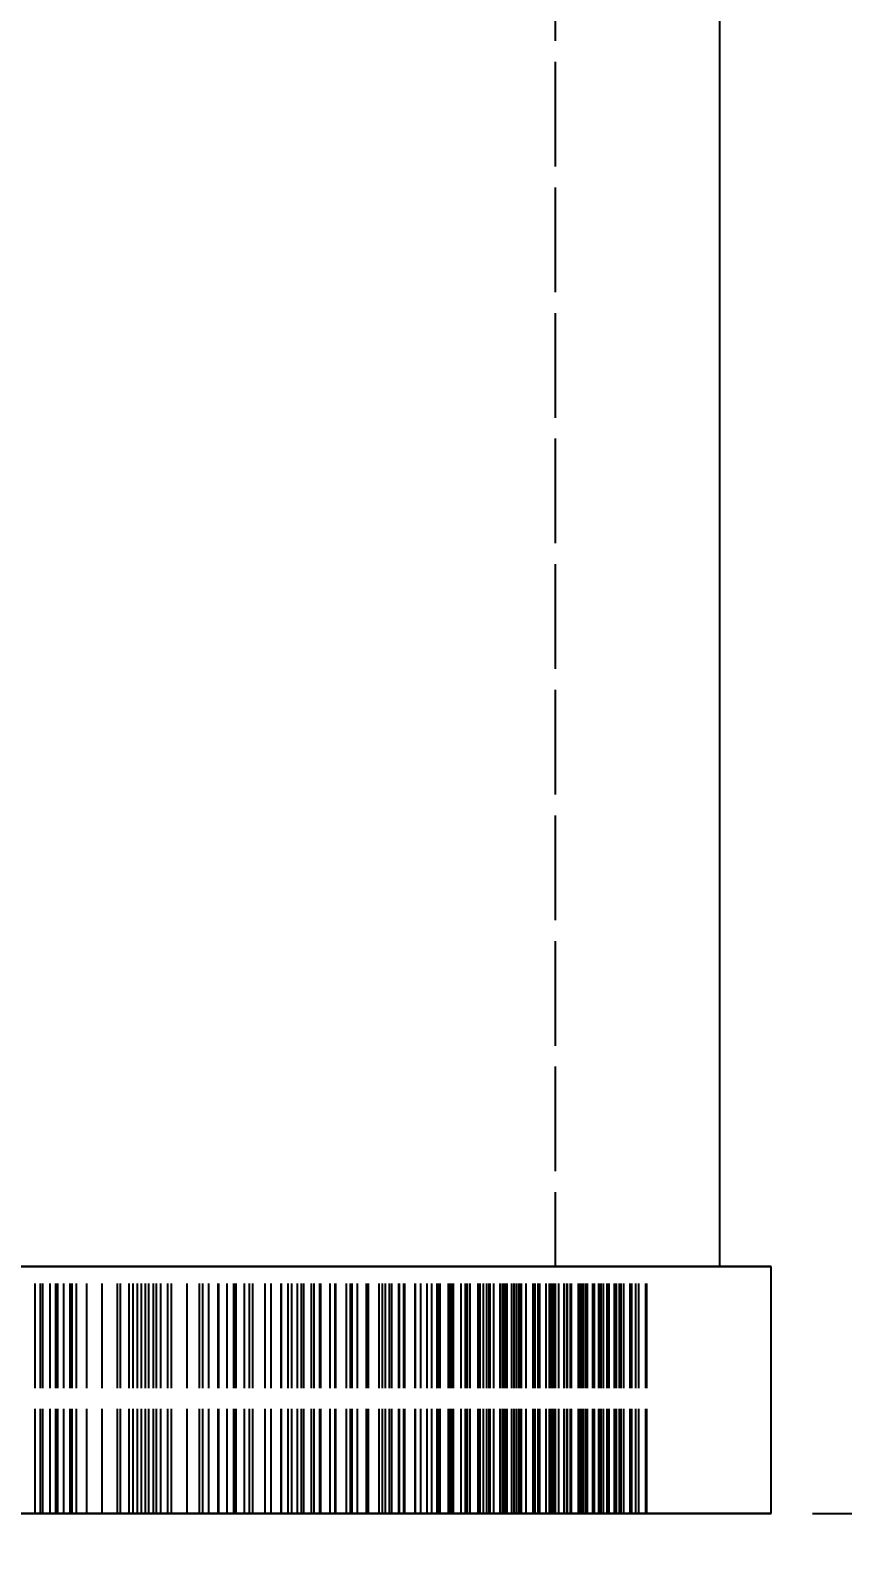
# Model space of a CAD drawing. Header units: millimetres. Extents: x -9 to 221, y -53 to 198.
# Drawn here: x 174.6 to 184.47, y -18.51 to -0.2 of the extents above; entities that cross this region are included whole.
import ezdxf

# ---------------------------------------------------------------- set-up
doc = ezdxf.new("R2010")
doc.units = ezdxf.units.MM
doc.linetypes.add('DASHED', pattern=[1.524, 1.27, -0.254])
for name, color, linetype in [('DIMS', 3, 'CONTINUOUS'), ('HIDDEN', 8, 'DASHED'), ('VISIBLE', 7, 'CONTINUOUS')]:
    doc.layers.add(name, color=color, linetype=linetype)
doc.styles.add('OpenSansCondensed-Light', font='OpenSansCondensed-Light.ttf')
doc.dimstyles.new('EZDXF', dxfattribs={"dimtxt": 0.25, "dimasz": 0.175, "dimexe": 0.375, "dimexo": 0.125, "dimgap": 0.1, "dimtad": 1, "dimlfac": 100, "dimzin": 12, "dimdsep": 46, "dimtxsty": 'OpenSansCondensed-Light', "dimblk": 'ARCHTICK', "dimcen": 2.5, "dimazin": 3, "dimtfac": 0.5, "dimtmove": 2, "dimatfit": 3})

# ---------------------------------------------------------------- blocks, each defined once
blk = doc.blocks.new('_ARCHTICK')
at = {"color": 0, "linetype": 'BYBLOCK', "const_width": 0.15}
blk.add_lwpolyline([(-0.5, -0.5), (0.5, 0.5)], dxfattribs=at)

msp = doc.modelspace()

# ---------------------------------------------------------------- linework, layer by layer
at = {"layer": 'HIDDEN'}
for points in [[(180.975, 23.8), (180.975, -15.2)], [(180.975, -15.2), (180.27659, -15.2), (179.57817, -15.2), (178.87976, -15.2), (178.18135, -15.2), (177.48294, -15.2), (176.78452, -15.2), (176.08611, -15.2), (175.3877, -15.2), (174.68929, -15.2), (173.99087, -15.2), (173.29246, -15.2), (172.59405, -15.2), (171.89563, -15.2), (171.19722, -15.2), (170.49881, -15.2), (169.8004, -15.2), (169.10198, -15.2), (168.40357, -15.2), (167.70516, -15.2), (167.00675, -15.2), (166.30833, -15.2), (165.60992, -15.2), (164.91151, -15.2)], [(183.6, -15.2), (182.81825, -15.2), (182.03651, -15.2), (181.25476, -15.2), (180.47302, -15.2), (179.69127, -15.2), (178.90952, -15.2), (178.12778, -15.2), (177.34603, -15.2), (176.56429, -15.2), (175.78254, -15.2), (175.00079, -15.2), (174.21905, -15.2)], [(174.34008, -15.2), (174.68929, -15.2), (175.03849, -15.2), (175.3877, -15.2), (175.7369, -15.2), (176.08611, -15.2), (176.43532, -15.2), (176.78452, -15.2), (177.13373, -15.2), (177.48294, -15.2), (177.83214, -15.2), (178.18135, -15.2), (178.53056, -15.2), (178.87976, -15.2), (179.22897, -15.2), (179.57817, -15.2), (179.92738, -15.2), (180.27659, -15.2), (180.62579, -15.2), (180.975, -15.2)], [(174.54191, -15.2), (174.72627, -15.2)], [(174.72627, -15.2), (174.54191, -15.2)], [(174.59405, -15.2), (174.975, -15.2), (175.35595, -15.2), (175.7369, -15.2), (176.11786, -15.2), (176.49881, -15.2), (176.87976, -15.2), (177.26071, -15.2), (177.64167, -15.2), (178.02262, -15.2), (178.40357, -15.2), (178.78452, -15.2), (179.16548, -15.2), (179.54643, -15.2), (179.92738, -15.2), (180.30833, -15.2), (180.68929, -15.2), (181.07024, -15.2), (181.45119, -15.2), (181.83214, -15.2), (182.2131, -15.2), (182.59405, -15.2), (182.975, -15.2)], [(182.975, -15.2), (182.2131, -15.2), (181.45119, -15.2), (180.68929, -15.2), (179.92738, -15.2), (179.16548, -15.2), (178.40357, -15.2), (177.64167, -15.2), (176.87976, -15.2), (176.11786, -15.2), (175.35595, -15.2), (174.59405, -15.2)], [(174.75602, -15.2), (174.66239, -15.2)], [(174.66239, -15.2), (174.93728, -15.2)], [(174.93728, -15.2), (174.66239, -15.2)], [(174.66239, -15.2), (174.75602, -15.2)], [(174.66239, -18.2), (174.66239, -15.2)], [(174.66239, -18.2), (174.66239, -15.2)], [(174.72627, -15.2), (174.91404, -15.2)], [(174.91404, -15.2), (174.72627, -15.2)], [(174.72627, -18.2), (174.72627, -15.2)], [(174.72627, -18.2), (174.72627, -15.2)], [(174.84533, -15.2), (174.75602, -15.2)], [(174.75602, -15.2), (174.84533, -15.2)], [(174.75602, -18.2), (174.75602, -15.2)], [(174.75602, -18.2), (174.75602, -15.2)], [(174.93053, -15.2), (174.84533, -15.2)], [(174.84533, -15.2), (174.93053, -15.2)], [(174.84533, -18.2), (174.84533, -15.2)], [(174.84533, -18.2), (174.84533, -15.2)], [(174.91404, -15.2), (175.16301, -15.2)], [(175.16301, -15.2), (174.91404, -15.2)], [(174.91404, -18.2), (174.91404, -15.2)], [(174.91404, -18.2), (174.91404, -15.2)], [(175.01179, -15.2), (174.93053, -15.2)], [(174.93053, -15.2), (175.01179, -15.2)], [(174.93053, -18.2), (174.93053, -15.2)], [(174.93053, -18.2), (174.93053, -15.2)], [(174.93728, -15.2), (175.11255, -15.2)], [(175.11255, -15.2), (174.93728, -15.2)], [(174.93728, -18.2), (174.93728, -15.2)], [(174.93728, -18.2), (174.93728, -15.2)], [(175.08925, -15.2), (175.01179, -15.2)], [(175.01179, -15.2), (175.08925, -15.2)], [(175.01179, -18.2), (175.01179, -15.2)], [(175.01179, -18.2), (175.01179, -15.2)], [(175.16301, -15.2), (175.08925, -15.2)], [(175.08925, -15.2), (175.16301, -15.2)], [(175.08925, -18.2), (175.08925, -15.2)], [(175.08925, -18.2), (175.08925, -15.2)], [(175.11255, -15.2), (175.29181, -15.2)], [(175.29181, -15.2), (175.11255, -15.2)], [(175.11255, -18.2), (175.11255, -15.2)], [(175.11255, -18.2), (175.11255, -15.2)], [(175.16301, -18.2), (175.16301, -15.2)], [(175.16301, -18.2), (175.16301, -15.2)], [(175.29181, -15.2), (175.47479, -15.2)], [(175.47479, -15.2), (175.29181, -15.2)], [(175.29181, -18.2), (175.29181, -15.2)], [(175.29181, -18.2), (175.29181, -15.2)], [(175.47479, -15.2), (175.66126, -15.2)], [(175.66126, -15.2), (175.47479, -15.2)], [(175.47479, -18.2), (175.47479, -15.2)], [(175.47479, -18.2), (175.47479, -15.2)], [(175.66126, -15.2), (175.85103, -15.2)], [(175.85103, -15.2), (175.66126, -15.2)], [(175.66126, -18.2), (175.66126, -15.2)], [(175.66126, -18.2), (175.66126, -15.2)], [(175.80552, -15.2), (175.70011, -15.2)], [(175.70011, -15.2), (175.95448, -15.2)], [(175.95448, -15.2), (175.70011, -15.2)], [(175.70011, -15.2), (175.80552, -15.2)], [(175.70011, -18.2), (175.70011, -15.2)], [(175.70011, -18.2), (175.70011, -15.2)], [(175.9069, -15.2), (175.80552, -15.2)], [(175.80552, -15.2), (175.9069, -15.2)], [(175.80552, -18.2), (175.80552, -15.2)], [(175.80552, -18.2), (175.80552, -15.2)], [(175.85103, -15.2), (176.04395, -15.2)], [(176.04395, -15.2), (175.85103, -15.2)], [(175.85103, -18.2), (175.85103, -15.2)], [(175.85103, -18.2), (175.85103, -15.2)], [(176.00446, -15.2), (175.9069, -15.2)], [(175.9069, -15.2), (176.00446, -15.2)], [(175.9069, -18.2), (175.9069, -15.2)], [(175.9069, -18.2), (175.9069, -15.2)], [(175.95448, -15.2), (176.13543, -15.2)], [(176.13543, -15.2), (175.95448, -15.2)], [(175.95448, -18.2), (175.95448, -15.2)], [(175.95448, -18.2), (175.95448, -15.2)], [(176.09835, -15.2), (176.00446, -15.2)], [(176.00446, -15.2), (176.09835, -15.2)], [(176.00446, -18.2), (176.00446, -15.2)], [(176.00446, -18.2), (176.00446, -15.2)], [(176.04395, -15.2), (176.27554, -15.2)], [(176.27554, -15.2), (176.04395, -15.2)], [(176.04395, -18.2), (176.04395, -15.2)], [(176.04395, -18.2), (176.04395, -15.2)], [(176.18868, -15.2), (176.09835, -15.2)], [(176.09835, -15.2), (176.18868, -15.2)], [(176.09835, -18.2), (176.09835, -15.2)], [(176.09835, -18.2), (176.09835, -15.2)], [(176.13543, -15.2), (176.32005, -15.2)], [(176.32005, -15.2), (176.13543, -15.2)], [(176.13543, -18.2), (176.13543, -15.2)], [(176.13543, -18.2), (176.13543, -15.2)], [(176.27554, -15.2), (176.18868, -15.2)], [(176.18868, -15.2), (176.27554, -15.2)], [(176.18868, -18.2), (176.18868, -15.2)], [(176.18868, -18.2), (176.18868, -15.2)], [(176.27554, -18.2), (176.27554, -15.2)], [(176.27554, -18.2), (176.27554, -15.2)], [(176.32005, -15.2), (176.50808, -15.2)], [(176.50808, -15.2), (176.32005, -15.2)], [(176.32005, -18.2), (176.32005, -15.2)], [(176.32005, -18.2), (176.32005, -15.2)], [(176.50808, -15.2), (176.69932, -15.2)], [(176.69932, -15.2), (176.50808, -15.2)], [(176.50808, -18.2), (176.50808, -15.2)], [(176.50808, -18.2), (176.50808, -15.2)], [(176.77303, -15.2), (176.65635, -15.2)], [(176.65635, -15.2), (176.88896, -15.2)], [(176.88896, -15.2), (176.65635, -15.2)], [(176.65635, -15.2), (176.77303, -15.2)], [(176.65635, -18.2), (176.65635, -15.2)], [(176.65635, -18.2), (176.65635, -15.2)], [(176.69932, -15.2), (176.89357, -15.2)], [(176.89357, -15.2), (176.69932, -15.2)], [(176.69932, -18.2), (176.69932, -15.2)], [(176.69932, -18.2), (176.69932, -15.2)], [(176.88599, -15.2), (176.77303, -15.2)], [(176.77303, -15.2), (176.88599, -15.2)], [(176.77303, -18.2), (176.77303, -15.2)], [(176.77303, -18.2), (176.77303, -15.2)], [(176.99543, -15.2), (176.88599, -15.2)], [(176.88599, -15.2), (176.99543, -15.2)], [(176.88599, -18.2), (176.88599, -15.2)], [(176.88599, -18.2), (176.88599, -15.2)], [(176.88896, -15.2), (177.0747, -15.2)], [(177.0747, -15.2), (176.88896, -15.2)], [(176.88896, -18.2), (176.88896, -15.2)], [(176.88896, -18.2), (176.88896, -15.2)], [(176.89357, -15.2), (177.09069, -15.2)], [(177.09069, -15.2), (176.89357, -15.2)], [(176.89357, -18.2), (176.89357, -15.2)], [(176.89357, -18.2), (176.89357, -15.2)], [(177.10148, -15.2), (176.99543, -15.2)], [(176.99543, -15.2), (177.10148, -15.2)], [(176.99543, -18.2), (176.99543, -15.2)], [(176.99543, -18.2), (176.99543, -15.2)], [(177.0747, -15.2), (177.26378, -15.2)], [(177.26378, -15.2), (177.0747, -15.2)], [(177.0747, -18.2), (177.0747, -15.2)], [(177.0747, -18.2), (177.0747, -15.2)], [(177.09069, -15.2), (177.30378, -15.2)], [(177.30378, -15.2), (177.09069, -15.2)], [(177.09069, -18.2), (177.09069, -15.2)], [(177.09069, -18.2), (177.09069, -15.2)], [(177.20424, -15.2), (177.10148, -15.2)], [(177.10148, -15.2), (177.20424, -15.2)], [(177.10148, -18.2), (177.10148, -15.2)], [(177.10148, -18.2), (177.10148, -15.2)], [(177.30378, -15.2), (177.20424, -15.2)], [(177.20424, -15.2), (177.30378, -15.2)], [(177.20424, -18.2), (177.20424, -15.2)], [(177.20424, -18.2), (177.20424, -15.2)], [(177.26378, -15.2), (177.45596, -15.2)], [(177.45596, -15.2), (177.26378, -15.2)], [(177.26378, -18.2), (177.26378, -15.2)], [(177.26378, -18.2), (177.26378, -15.2)], [(177.30378, -18.2), (177.30378, -15.2)], [(177.30378, -18.2), (177.30378, -15.2)], [(177.45596, -15.2), (177.65102, -15.2)], [(177.65102, -15.2), (177.45596, -15.2)], [(177.45596, -18.2), (177.45596, -15.2)], [(177.45596, -18.2), (177.45596, -15.2)], [(177.65382, -15.2), (177.52645, -15.2)], [(177.52645, -15.2), (177.73616, -15.2)], [(177.73616, -15.2), (177.52645, -15.2)], [(177.52645, -15.2), (177.65382, -15.2)], [(177.52645, -18.2), (177.52645, -15.2)], [(177.52645, -18.2), (177.52645, -15.2)], [(177.65102, -15.2), (177.84881, -15.2)], [(177.84881, -15.2), (177.65102, -15.2)], [(177.65102, -18.2), (177.65102, -15.2)], [(177.65102, -18.2), (177.65102, -15.2)], [(177.77782, -15.2), (177.65382, -15.2)], [(177.65382, -15.2), (177.77782, -15.2)], [(177.65382, -18.2), (177.65382, -15.2)], [(177.65382, -18.2), (177.65382, -15.2)], [(177.73616, -15.2), (177.9258, -15.2)], [(177.9258, -15.2), (177.73616, -15.2)], [(177.73616, -18.2), (177.73616, -15.2)], [(177.73616, -18.2), (177.73616, -15.2)], [(177.89861, -15.2), (177.77782, -15.2)], [(177.77782, -15.2), (177.89861, -15.2)], [(177.77782, -18.2), (177.77782, -15.2)], [(177.77782, -18.2), (177.77782, -15.2)], [(177.84881, -15.2), (178.04918, -15.2)], [(178.04918, -15.2), (177.84881, -15.2)], [(177.84881, -18.2), (177.84881, -15.2)], [(177.84881, -18.2), (177.84881, -15.2)], [(178.0163, -15.2), (177.89861, -15.2)], [(177.89861, -15.2), (178.0163, -15.2)], [(177.89861, -18.2), (177.89861, -15.2)], [(177.89861, -18.2), (177.89861, -15.2)], [(177.9258, -15.2), (178.11842, -15.2)], [(178.11842, -15.2), (177.9258, -15.2)], [(177.9258, -18.2), (177.9258, -15.2)], [(177.9258, -18.2), (177.9258, -15.2)], [(178.13098, -15.2), (178.0163, -15.2)], [(178.0163, -15.2), (178.13098, -15.2)], [(178.0163, -18.2), (178.0163, -15.2)], [(178.0163, -18.2), (178.0163, -15.2)], [(178.04918, -15.2), (178.24273, -15.2)], [(178.24273, -15.2), (178.04918, -15.2)], [(178.04918, -18.2), (178.04918, -15.2)], [(178.04918, -18.2), (178.04918, -15.2)], [(178.11842, -15.2), (178.3138, -15.2)], [(178.3138, -15.2), (178.11842, -15.2)], [(178.11842, -18.2), (178.11842, -15.2)], [(178.11842, -18.2), (178.11842, -15.2)], [(178.24273, -15.2), (178.13098, -15.2)], [(178.13098, -15.2), (178.24273, -15.2)], [(178.13098, -18.2), (178.13098, -15.2)], [(178.13098, -18.2), (178.13098, -15.2)], [(178.24273, -18.2), (178.24273, -15.2)], [(178.24273, -18.2), (178.24273, -15.2)], [(178.44361, -15.2), (178.30617, -15.2)], [(178.30617, -15.2), (178.49195, -15.2)], [(178.49195, -15.2), (178.30617, -15.2)], [(178.30617, -15.2), (178.44361, -15.2)], [(178.30617, -18.2), (178.30617, -15.2)], [(178.30617, -18.2), (178.30617, -15.2)], [(178.3138, -15.2), (178.51174, -15.2)], [(178.51174, -15.2), (178.3138, -15.2)], [(178.3138, -18.2), (178.3138, -15.2)], [(178.3138, -18.2), (178.3138, -15.2)], [(178.57804, -15.2), (178.44361, -15.2)], [(178.44361, -15.2), (178.57804, -15.2)], [(178.44361, -18.2), (178.44361, -15.2)], [(178.44361, -18.2), (178.44361, -15.2)], [(178.49195, -15.2), (178.68456, -15.2)], [(178.68456, -15.2), (178.49195, -15.2)], [(178.49195, -18.2), (178.49195, -15.2)], [(178.49195, -18.2), (178.49195, -15.2)], [(178.51174, -15.2), (178.7121, -15.2)], [(178.7121, -15.2), (178.51174, -15.2)], [(178.51174, -18.2), (178.51174, -15.2)], [(178.51174, -18.2), (178.51174, -15.2)], [(178.70959, -15.2), (178.57804, -15.2)], [(178.57804, -15.2), (178.70959, -15.2)], [(178.57804, -18.2), (178.57804, -15.2)], [(178.57804, -18.2), (178.57804, -15.2)], [(178.68456, -15.2), (178.87979, -15.2)], [(178.87979, -15.2), (178.68456, -15.2)], [(178.68456, -18.2), (178.68456, -15.2)], [(178.68456, -18.2), (178.68456, -15.2)], [(178.83835, -15.2), (178.70959, -15.2)], [(178.70959, -15.2), (178.83835, -15.2)], [(178.70959, -18.2), (178.70959, -15.2)], [(178.70959, -18.2), (178.70959, -15.2)], [(178.7121, -15.2), (178.91475, -15.2)], [(178.91475, -15.2), (178.7121, -15.2)], [(178.7121, -18.2), (178.7121, -15.2)], [(178.7121, -18.2), (178.7121, -15.2)], [(178.96441, -15.2), (178.83835, -15.2)], [(178.83835, -15.2), (178.96441, -15.2)], [(178.83835, -18.2), (178.83835, -15.2)], [(178.83835, -18.2), (178.83835, -15.2)], [(178.87979, -15.2), (179.07742, -15.2)], [(179.07742, -15.2), (178.87979, -15.2)], [(178.87979, -18.2), (178.87979, -15.2)], [(178.87979, -18.2), (178.87979, -15.2)], [(178.91475, -15.2), (179.08781, -15.2)], [(179.08781, -15.2), (178.91475, -15.2)], [(178.91475, -18.2), (178.91475, -15.2)], [(178.91475, -18.2), (178.91475, -15.2)], [(179.08781, -15.2), (178.96441, -15.2)], [(178.96441, -15.2), (179.08781, -15.2)], [(178.96441, -18.2), (178.96441, -15.2)], [(178.96441, -18.2), (178.96441, -15.2)], [(179.13856, -15.2), (178.99171, -15.2)], [(178.99171, -15.2), (179.15267, -15.2)], [(179.15267, -15.2), (178.99171, -15.2)], [(178.99171, -15.2), (179.13856, -15.2)], [(178.99171, -18.2), (178.99171, -15.2)], [(178.99171, -18.2), (178.99171, -15.2)], [(179.07742, -15.2), (179.27728, -15.2)], [(179.27728, -15.2), (179.07742, -15.2)], [(179.07742, -18.2), (179.07742, -15.2)], [(179.07742, -18.2), (179.07742, -15.2)], [(179.08781, -18.2), (179.08781, -15.2)], [(179.08781, -18.2), (179.08781, -15.2)], [(179.28276, -15.2), (179.13856, -15.2)], [(179.13856, -15.2), (179.28276, -15.2)], [(179.13856, -18.2), (179.13856, -15.2)], [(179.13856, -18.2), (179.13856, -15.2)], [(179.15267, -15.2), (179.34731, -15.2)], [(179.34731, -15.2), (179.15267, -15.2)], [(179.15267, -18.2), (179.15267, -15.2)], [(179.15267, -18.2), (179.15267, -15.2)], [(179.27728, -15.2), (179.47924, -15.2)], [(179.47924, -15.2), (179.27728, -15.2)], [(179.27728, -18.2), (179.27728, -15.2)], [(179.27728, -18.2), (179.27728, -15.2)], [(179.42442, -15.2), (179.28276, -15.2)], [(179.28276, -15.2), (179.42442, -15.2)], [(179.28276, -18.2), (179.28276, -15.2)], [(179.28276, -18.2), (179.28276, -15.2)], [(179.34731, -15.2), (179.54418, -15.2)], [(179.54418, -15.2), (179.34731, -15.2)], [(179.34731, -18.2), (179.34731, -15.2)], [(179.34731, -18.2), (179.34731, -15.2)], [(179.56363, -15.2), (179.42442, -15.2)], [(179.42442, -15.2), (179.56363, -15.2)], [(179.42442, -18.2), (179.42442, -15.2)], [(179.42442, -18.2), (179.42442, -15.2)], [(179.47924, -15.2), (179.68317, -15.2)], [(179.68317, -15.2), (179.47924, -15.2)], [(179.47924, -18.2), (179.47924, -15.2)], [(179.47924, -18.2), (179.47924, -15.2)], [(179.54418, -15.2), (179.7431, -15.2)], [(179.7431, -15.2), (179.54418, -15.2)], [(179.54418, -18.2), (179.54418, -15.2)], [(179.54418, -18.2), (179.54418, -15.2)], [(179.70044, -15.2), (179.56363, -15.2)], [(179.56363, -15.2), (179.70044, -15.2)], [(179.56363, -18.2), (179.56363, -15.2)], [(179.56363, -18.2), (179.56363, -15.2)], [(179.73527, -15.2), (179.57973, -15.2)], [(179.57973, -15.2), (179.71508, -15.2)], [(179.71508, -15.2), (179.57973, -15.2)], [(179.57973, -15.2), (179.73527, -15.2)], [(179.57973, -18.2), (179.57973, -15.2)], [(179.57973, -18.2), (179.57973, -15.2)], [(179.68317, -15.2), (179.83489, -15.2)], [(179.83489, -15.2), (179.68317, -15.2)], [(179.68317, -18.2), (179.68317, -15.2)], [(179.68317, -18.2), (179.68317, -15.2)], [(179.83489, -15.2), (179.70044, -15.2)], [(179.70044, -15.2), (179.83489, -15.2)], [(179.70044, -18.2), (179.70044, -15.2)], [(179.70044, -18.2), (179.70044, -15.2)], [(179.71508, -15.2), (179.9108, -15.2)], [(179.9108, -15.2), (179.71508, -15.2)], [(179.71508, -18.2), (179.71508, -15.2)], [(179.71508, -18.2), (179.71508, -15.2)], [(179.88854, -15.2), (179.73527, -15.2)], [(179.73527, -15.2), (179.88854, -15.2)], [(179.73527, -18.2), (179.73527, -15.2)], [(179.73527, -18.2), (179.73527, -15.2)], [(179.7431, -15.2), (179.94391, -15.2)], [(179.94391, -15.2), (179.7431, -15.2)], [(179.7431, -18.2), (179.7431, -15.2)], [(179.7431, -18.2), (179.7431, -15.2)], [(179.83489, -18.2), (179.83489, -15.2)], [(179.83489, -18.2), (179.83489, -15.2)], [(180.03963, -15.2), (179.88854, -15.2)], [(179.88854, -15.2), (180.03963, -15.2)], [(179.88854, -18.2), (179.88854, -15.2)], [(179.88854, -18.2), (179.88854, -15.2)], [(179.9108, -15.2), (180.10837, -15.2)], [(180.10837, -15.2), (179.9108, -15.2)], [(179.9108, -18.2), (179.9108, -15.2)], [(179.9108, -18.2), (179.9108, -15.2)], [(179.94391, -15.2), (180.14648, -15.2)], [(180.14648, -15.2), (179.94391, -15.2)], [(179.94391, -18.2), (179.94391, -15.2)], [(179.94391, -18.2), (179.94391, -15.2)], [(180.18861, -15.2), (180.03963, -15.2)], [(180.03963, -15.2), (180.18861, -15.2)], [(180.03963, -18.2), (180.03963, -15.2)], [(180.03963, -18.2), (180.03963, -15.2)], [(180.23083, -15.2), (180.06736, -15.2)], [(180.06736, -15.2), (180.17644, -15.2)], [(180.17644, -15.2), (180.06736, -15.2)], [(180.06736, -15.2), (180.23083, -15.2)], [(180.06736, -18.2), (180.06736, -15.2)], [(180.06736, -18.2), (180.06736, -15.2)], [(180.10837, -15.2), (180.3076, -15.2)], [(180.3076, -15.2), (180.10837, -15.2)], [(180.10837, -18.2), (180.10837, -15.2)], [(180.10837, -18.2), (180.10837, -15.2)], [(180.14648, -15.2), (180.3507, -15.2)], [(180.3507, -15.2), (180.14648, -15.2)], [(180.14648, -18.2), (180.14648, -15.2)], [(180.14648, -18.2), (180.14648, -15.2)], [(180.17644, -15.2), (180.3723, -15.2)], [(180.3723, -15.2), (180.17644, -15.2)], [(180.17644, -18.2), (180.17644, -15.2)], [(180.17644, -18.2), (180.17644, -15.2)], [(180.33551, -15.2), (180.18861, -15.2)], [(180.18861, -15.2), (180.33551, -15.2)], [(180.18861, -18.2), (180.18861, -15.2)], [(180.18861, -18.2), (180.18861, -15.2)], [(180.39243, -15.2), (180.23083, -15.2)], [(180.23083, -15.2), (180.39243, -15.2)], [(180.23083, -18.2), (180.23083, -15.2)], [(180.23083, -18.2), (180.23083, -15.2)], [(180.3076, -15.2), (180.50838, -15.2)], [(180.50838, -15.2), (180.3076, -15.2)], [(180.3076, -18.2), (180.3076, -15.2)], [(180.3076, -18.2), (180.3076, -15.2)], [(180.48035, -15.2), (180.33551, -15.2)], [(180.33551, -15.2), (180.48035, -15.2)], [(180.33551, -18.2), (180.33551, -15.2)], [(180.33551, -18.2), (180.33551, -15.2)], [(180.3507, -15.2), (180.48035, -15.2)], [(180.48035, -15.2), (180.3507, -15.2)], [(180.3507, -18.2), (180.3507, -15.2)], [(180.3507, -18.2), (180.3507, -15.2)], [(180.3723, -15.2), (180.56959, -15.2)], [(180.56959, -15.2), (180.3723, -15.2)], [(180.3723, -18.2), (180.3723, -15.2)], [(180.3723, -18.2), (180.3723, -15.2)], [(180.55222, -15.2), (180.39243, -15.2)], [(180.39243, -15.2), (180.55222, -15.2)], [(180.39243, -18.2), (180.39243, -15.2)], [(180.39243, -18.2), (180.39243, -15.2)], [(180.62284, -15.2), (180.45224, -15.2)], [(180.45224, -15.2), (180.53452, -15.2)], [(180.53452, -15.2), (180.45224, -15.2)], [(180.45224, -15.2), (180.62284, -15.2)], [(180.45224, -18.2), (180.45224, -15.2)], [(180.45224, -18.2), (180.45224, -15.2)], [(180.48035, -18.2), (180.48035, -15.2)], [(180.48035, -18.2), (180.48035, -15.2)], [(180.50838, -15.2), (180.71057, -15.2)], [(180.71057, -15.2), (180.50838, -15.2)], [(180.50838, -18.2), (180.50838, -15.2)], [(180.50838, -18.2), (180.50838, -15.2)], [(180.53452, -15.2), (180.72955, -15.2)], [(180.72955, -15.2), (180.53452, -15.2)], [(180.53452, -18.2), (180.53452, -15.2)], [(180.53452, -18.2), (180.53452, -15.2)], [(180.71023, -15.2), (180.55222, -15.2)], [(180.55222, -15.2), (180.71023, -15.2)], [(180.55222, -18.2), (180.55222, -15.2)], [(180.55222, -18.2), (180.55222, -15.2)], [(180.56959, -15.2), (180.76818, -15.2)], [(180.76818, -15.2), (180.56959, -15.2)], [(180.56959, -18.2), (180.56959, -15.2)], [(180.56959, -18.2), (180.56959, -15.2)], [(180.79198, -15.2), (180.62284, -15.2)], [(180.62284, -15.2), (180.79198, -15.2)], [(180.62284, -18.2), (180.62284, -15.2)], [(180.62284, -18.2), (180.62284, -15.2)], [(180.8665, -15.2), (180.71023, -15.2)], [(180.71023, -15.2), (180.8665, -15.2)], [(180.71023, -18.2), (180.71023, -15.2)], [(180.71023, -18.2), (180.71023, -15.2)], [(180.71057, -15.2), (180.91409, -15.2)], [(180.91409, -15.2), (180.71057, -15.2)], [(180.71057, -18.2), (180.71057, -15.2)], [(180.71057, -18.2), (180.71057, -15.2)], [(180.72955, -15.2), (180.92561, -15.2)], [(180.92561, -15.2), (180.72955, -15.2)], [(180.72955, -18.2), (180.72955, -15.2)], [(180.72955, -18.2), (180.72955, -15.2)], [(180.90939, -15.2), (180.73248, -15.2)], [(180.73248, -15.2), (180.78755, -15.2)], [(180.78755, -15.2), (180.73248, -15.2)], [(180.73248, -15.2), (180.90939, -15.2)], [(180.73248, -18.2), (180.73248, -15.2)], [(180.73248, -18.2), (180.73248, -15.2)], [(180.76818, -15.2), (180.96794, -15.2)], [(180.96794, -15.2), (180.76818, -15.2)], [(180.76818, -18.2), (180.76818, -15.2)], [(180.76818, -18.2), (180.76818, -15.2)], [(180.78755, -15.2), (180.98082, -15.2)], [(180.98082, -15.2), (180.78755, -15.2)], [(180.78755, -18.2), (180.78755, -15.2)], [(180.78755, -18.2), (180.78755, -15.2)], [(180.95968, -15.2), (180.79198, -15.2)], [(180.79198, -15.2), (180.95968, -15.2)], [(180.79198, -18.2), (180.79198, -15.2)], [(180.79198, -18.2), (180.79198, -15.2)], [(181.02104, -15.2), (180.8665, -15.2)], [(180.8665, -15.2), (181.02104, -15.2)], [(180.8665, -18.2), (180.8665, -15.2)], [(180.8665, -18.2), (180.8665, -15.2)], [(181.08907, -15.2), (180.90672, -15.2)], [(180.90672, -15.2), (180.93432, -15.2)], [(180.93432, -15.2), (180.90672, -15.2)], [(180.90672, -15.2), (181.08907, -15.2)], [(180.90672, -18.2), (180.90672, -15.2)], [(180.90672, -18.2), (180.90672, -15.2)], [(181.08524, -15.2), (180.90939, -15.2)], [(180.90939, -15.2), (181.08524, -15.2)], [(180.90939, -18.2), (180.90939, -15.2)], [(180.90939, -18.2), (180.90939, -15.2)], [(180.91409, -15.2), (181.02104, -15.2)], [(181.02104, -15.2), (180.91409, -15.2)], [(180.91409, -18.2), (180.91409, -15.2)], [(180.91409, -18.2), (180.91409, -15.2)], [(180.92561, -15.2), (181.12258, -15.2)], [(181.12258, -15.2), (180.92561, -15.2)], [(180.92561, -18.2), (180.92561, -15.2)], [(180.92561, -18.2), (180.92561, -15.2)], [(180.93432, -15.2), (181.12487, -15.2)], [(181.12487, -15.2), (180.93432, -15.2)], [(180.93432, -18.2), (180.93432, -15.2)], [(180.93432, -18.2), (180.93432, -15.2)], [(181.12597, -15.2), (180.95968, -15.2)], [(180.95968, -15.2), (181.12597, -15.2)], [(180.95968, -18.2), (180.95968, -15.2)], [(180.95968, -18.2), (180.95968, -15.2)], [(180.96794, -15.2), (181.16877, -15.2)], [(181.16877, -15.2), (180.96794, -15.2)], [(180.96794, -18.2), (180.96794, -15.2)], [(180.96794, -18.2), (180.96794, -15.2)], [(181.16102, -15.2), (180.97411, -15.2)], [(180.97411, -15.2), (181.16102, -15.2)], [(180.97411, -18.2), (180.97411, -15.2)], [(180.97411, -18.2), (180.97411, -15.2)], [(180.98082, -15.2), (181.17469, -15.2)], [(181.17469, -15.2), (180.98082, -15.2)], [(180.98082, -18.2), (180.98082, -15.2)], [(180.98082, -18.2), (180.98082, -15.2)], [(181.02104, -18.2), (181.02104, -15.2)], [(181.02104, -18.2), (181.02104, -15.2)], [(181.26003, -15.2), (181.08524, -15.2)], [(181.08524, -15.2), (181.26003, -15.2)], [(181.08524, -18.2), (181.08524, -15.2)], [(181.08524, -18.2), (181.08524, -15.2)], [(181.27078, -15.2), (181.08907, -15.2)], [(181.08907, -15.2), (181.27078, -15.2)], [(181.08907, -18.2), (181.08907, -15.2)], [(181.08907, -18.2), (181.08907, -15.2)], [(181.12258, -15.2), (181.32035, -15.2)], [(181.32035, -15.2), (181.12258, -15.2)], [(181.12258, -18.2), (181.12258, -15.2)], [(181.12258, -18.2), (181.12258, -15.2)], [(181.12487, -15.2), (181.31561, -15.2)], [(181.31561, -15.2), (181.12487, -15.2)], [(181.12487, -18.2), (181.12487, -15.2)], [(181.12487, -18.2), (181.12487, -15.2)], [(181.29085, -15.2), (181.12597, -15.2)], [(181.12597, -15.2), (181.29085, -15.2)], [(181.12597, -18.2), (181.12597, -15.2)], [(181.12597, -18.2), (181.12597, -15.2)], [(181.34769, -15.2), (181.16102, -15.2)], [(181.16102, -15.2), (181.34769, -15.2)], [(181.16102, -18.2), (181.16102, -15.2)], [(181.16102, -18.2), (181.16102, -15.2)], [(181.16877, -15.2), (181.37059, -15.2)], [(181.37059, -15.2), (181.16877, -15.2)], [(181.16877, -18.2), (181.16877, -15.2)], [(181.16877, -18.2), (181.16877, -15.2)], [(181.17469, -15.2), (181.36908, -15.2)], [(181.36908, -15.2), (181.17469, -15.2)], [(181.17469, -18.2), (181.17469, -15.2)], [(181.17469, -18.2), (181.17469, -15.2)], [(181.43378, -15.2), (181.26003, -15.2)], [(181.26003, -15.2), (181.43378, -15.2)], [(181.26003, -18.2), (181.26003, -15.2)], [(181.26003, -18.2), (181.26003, -15.2)], [(181.45182, -15.2), (181.27078, -15.2)], [(181.27078, -15.2), (181.45182, -15.2)], [(181.27078, -18.2), (181.27078, -15.2)], [(181.27078, -18.2), (181.27078, -15.2)], [(181.45433, -15.2), (181.29085, -15.2)], [(181.29085, -15.2), (181.45433, -15.2)], [(181.29085, -18.2), (181.29085, -15.2)], [(181.29085, -18.2), (181.29085, -15.2)], [(181.31561, -15.2), (181.50647, -15.2)], [(181.50647, -15.2), (181.31561, -15.2)], [(181.31561, -18.2), (181.31561, -15.2)], [(181.31561, -18.2), (181.31561, -15.2)], [(181.32035, -15.2), (181.51885, -15.2)], [(181.51885, -15.2), (181.32035, -15.2)], [(181.32035, -18.2), (181.32035, -15.2)], [(181.32035, -18.2), (181.32035, -15.2)], [(181.5341, -15.2), (181.34769, -15.2)], [(181.34769, -15.2), (181.5341, -15.2)], [(181.34769, -18.2), (181.34769, -15.2)], [(181.34769, -18.2), (181.34769, -15.2)], [(181.36908, -15.2), (181.5639, -15.2)], [(181.5639, -15.2), (181.36908, -15.2)], [(181.36908, -18.2), (181.36908, -15.2)], [(181.36908, -18.2), (181.36908, -15.2)], [(181.37059, -15.2), (181.45433, -15.2)], [(181.45433, -15.2), (181.37059, -15.2)], [(181.37059, -18.2), (181.37059, -15.2)], [(181.37059, -18.2), (181.37059, -15.2)], [(181.60647, -15.2), (181.43378, -15.2)], [(181.43378, -15.2), (181.60647, -15.2)], [(181.43378, -18.2), (181.43378, -15.2)], [(181.43378, -18.2), (181.43378, -15.2)], [(181.63218, -15.2), (181.45182, -15.2)], [(181.45182, -15.2), (181.63218, -15.2)], [(181.45182, -18.2), (181.45182, -15.2)], [(181.45182, -18.2), (181.45182, -15.2)], [(181.45433, -18.2), (181.45433, -15.2)], [(181.45433, -18.2), (181.45433, -15.2)], [(181.50647, -15.2), (181.6974, -15.2)], [(181.6974, -15.2), (181.50647, -15.2)], [(181.50647, -18.2), (181.50647, -15.2)], [(181.50647, -18.2), (181.50647, -15.2)], [(181.51885, -15.2), (181.71799, -15.2)], [(181.71799, -15.2), (181.51885, -15.2)], [(181.51885, -18.2), (181.51885, -15.2)], [(181.51885, -18.2), (181.51885, -15.2)], [(181.7202, -15.2), (181.5341, -15.2)], [(181.5341, -15.2), (181.7202, -15.2)], [(181.5341, -18.2), (181.5341, -15.2)], [(181.5341, -18.2), (181.5341, -15.2)], [(181.5639, -15.2), (181.75909, -15.2)], [(181.75909, -15.2), (181.5639, -15.2)], [(181.5639, -18.2), (181.5639, -15.2)], [(181.5639, -18.2), (181.5639, -15.2)], [(181.77809, -15.2), (181.60647, -15.2)], [(181.60647, -15.2), (181.77809, -15.2)], [(181.60647, -18.2), (181.60647, -15.2)], [(181.60647, -18.2), (181.60647, -15.2)], [(181.81184, -15.2), (181.63218, -15.2)], [(181.63218, -15.2), (181.81184, -15.2)], [(181.63218, -18.2), (181.63218, -15.2)], [(181.63218, -18.2), (181.63218, -15.2)], [(181.6974, -15.2), (181.88834, -15.2)], [(181.88834, -15.2), (181.6974, -15.2)], [(181.6974, -18.2), (181.6974, -15.2)], [(181.6974, -18.2), (181.6974, -15.2)], [(181.71799, -15.2), (181.77809, -15.2)], [(181.77809, -15.2), (181.71799, -15.2)], [(181.71799, -18.2), (181.71799, -15.2)], [(181.71799, -18.2), (181.71799, -15.2)], [(181.90595, -15.2), (181.7202, -15.2)], [(181.7202, -15.2), (181.90595, -15.2)], [(181.7202, -18.2), (181.7202, -15.2)], [(181.7202, -18.2), (181.7202, -15.2)], [(181.75909, -15.2), (181.95459, -15.2)], [(181.95459, -15.2), (181.75909, -15.2)], [(181.75909, -18.2), (181.75909, -15.2)], [(181.75909, -18.2), (181.75909, -15.2)], [(181.77809, -18.2), (181.77809, -15.2)], [(181.77809, -18.2), (181.77809, -15.2)], [(181.99076, -15.2), (181.81184, -15.2)], [(181.81184, -15.2), (181.99076, -15.2)], [(181.81184, -18.2), (181.81184, -15.2)], [(181.81184, -18.2), (181.81184, -15.2)], [(181.88834, -15.2), (182.07923, -15.2)], [(182.07923, -15.2), (181.88834, -15.2)], [(181.88834, -18.2), (181.88834, -15.2)], [(181.88834, -18.2), (181.88834, -15.2)], [(182.09131, -15.2), (181.90595, -15.2)], [(181.90595, -15.2), (182.09131, -15.2)], [(181.90595, -18.2), (181.90595, -15.2)], [(181.90595, -18.2), (181.90595, -15.2)], [(181.95459, -15.2), (181.99076, -15.2)], [(181.99076, -15.2), (181.95459, -15.2)], [(181.95459, -18.2), (181.95459, -15.2)], [(181.95459, -18.2), (181.95459, -15.2)], [(181.99076, -18.2), (181.99076, -15.2)], [(181.99076, -18.2), (181.99076, -15.2)], [(182.07923, -15.2), (182.09131, -15.2)], [(182.09131, -15.2), (182.07923, -15.2)], [(182.07923, -18.2), (182.07923, -15.2)], [(182.07923, -18.2), (182.07923, -15.2)], [(182.09131, -18.2), (182.09131, -15.2)], [(182.09131, -18.2), (182.09131, -15.2)], [(183.6, -18.2), (182.81825, -18.2), (182.03651, -18.2), (181.25476, -18.2), (180.47302, -18.2), (179.69127, -18.2), (178.90952, -18.2), (178.12778, -18.2), (177.34603, -18.2), (176.56429, -18.2), (175.78254, -18.2), (175.00079, -18.2), (174.21905, -18.2)], [(174.54191, -18.2), (174.72627, -18.2)], [(174.72627, -18.2), (174.54191, -18.2)], [(174.75602, -18.2), (174.66239, -18.2)], [(174.66239, -18.2), (174.93728, -18.2)], [(174.93728, -18.2), (174.66239, -18.2)], [(174.66239, -18.2), (174.75602, -18.2)], [(174.72627, -18.2), (174.91404, -18.2)], [(174.91404, -18.2), (174.72627, -18.2)], [(174.84533, -18.2), (174.75602, -18.2)], [(174.75602, -18.2), (174.84533, -18.2)], [(174.93053, -18.2), (174.84533, -18.2)], [(174.84533, -18.2), (174.93053, -18.2)], [(174.91404, -18.2), (175.16301, -18.2)], [(175.16301, -18.2), (174.91404, -18.2)], [(175.01179, -18.2), (174.93053, -18.2)], [(174.93053, -18.2), (175.01179, -18.2)], [(174.93728, -18.2), (175.11255, -18.2)], [(175.11255, -18.2), (174.93728, -18.2)], [(175.08925, -18.2), (175.01179, -18.2)], [(175.01179, -18.2), (175.08925, -18.2)], [(175.16301, -18.2), (175.08925, -18.2)], [(175.08925, -18.2), (175.16301, -18.2)], [(175.11255, -18.2), (175.29181, -18.2)], [(175.29181, -18.2), (175.11255, -18.2)], [(175.29181, -18.2), (175.47479, -18.2)], [(175.47479, -18.2), (175.29181, -18.2)], [(175.47479, -18.2), (175.66126, -18.2)], [(175.66126, -18.2), (175.47479, -18.2)], [(175.66126, -18.2), (175.85103, -18.2)], [(175.85103, -18.2), (175.66126, -18.2)], [(175.80552, -18.2), (175.70011, -18.2)], [(175.70011, -18.2), (175.95448, -18.2)], [(175.95448, -18.2), (175.70011, -18.2)], [(175.70011, -18.2), (175.80552, -18.2)], [(175.9069, -18.2), (175.80552, -18.2)], [(175.80552, -18.2), (175.9069, -18.2)], [(175.85103, -18.2), (176.04395, -18.2)], [(176.04395, -18.2), (175.85103, -18.2)], [(176.00446, -18.2), (175.9069, -18.2)], [(175.9069, -18.2), (176.00446, -18.2)], [(175.95448, -18.2), (176.13543, -18.2)], [(176.13543, -18.2), (175.95448, -18.2)], [(176.09835, -18.2), (176.00446, -18.2)], [(176.00446, -18.2), (176.09835, -18.2)], [(176.04395, -18.2), (176.27554, -18.2)], [(176.27554, -18.2), (176.04395, -18.2)], [(176.18868, -18.2), (176.09835, -18.2)], [(176.09835, -18.2), (176.18868, -18.2)], [(176.13543, -18.2), (176.32005, -18.2)], [(176.32005, -18.2), (176.13543, -18.2)], [(176.27554, -18.2), (176.18868, -18.2)], [(176.18868, -18.2), (176.27554, -18.2)], [(176.32005, -18.2), (176.50808, -18.2)], [(176.50808, -18.2), (176.32005, -18.2)], [(176.50808, -18.2), (176.69932, -18.2)], [(176.69932, -18.2), (176.50808, -18.2)], [(176.77303, -18.2), (176.65635, -18.2)], [(176.65635, -18.2), (176.88896, -18.2)], [(176.88896, -18.2), (176.65635, -18.2)], [(176.65635, -18.2), (176.77303, -18.2)], [(176.69932, -18.2), (176.89357, -18.2)], [(176.89357, -18.2), (176.69932, -18.2)], [(176.88599, -18.2), (176.77303, -18.2)], [(176.77303, -18.2), (176.88599, -18.2)], [(176.99543, -18.2), (176.88599, -18.2)], [(176.88599, -18.2), (176.99543, -18.2)], [(176.88896, -18.2), (177.0747, -18.2)], [(177.0747, -18.2), (176.88896, -18.2)], [(176.89357, -18.2), (177.09069, -18.2)], [(177.09069, -18.2), (176.89357, -18.2)], [(177.10148, -18.2), (176.99543, -18.2)], [(176.99543, -18.2), (177.10148, -18.2)], [(177.0747, -18.2), (177.26378, -18.2)], [(177.26378, -18.2), (177.0747, -18.2)], [(177.09069, -18.2), (177.30378, -18.2)], [(177.30378, -18.2), (177.09069, -18.2)], [(177.20424, -18.2), (177.10148, -18.2)], [(177.10148, -18.2), (177.20424, -18.2)], [(177.30378, -18.2), (177.20424, -18.2)], [(177.20424, -18.2), (177.30378, -18.2)], [(177.26378, -18.2), (177.45596, -18.2)], [(177.45596, -18.2), (177.26378, -18.2)], [(177.45596, -18.2), (177.65102, -18.2)], [(177.65102, -18.2), (177.45596, -18.2)], [(177.65382, -18.2), (177.52645, -18.2)], [(177.52645, -18.2), (177.73616, -18.2)], [(177.73616, -18.2), (177.52645, -18.2)], [(177.52645, -18.2), (177.65382, -18.2)], [(177.65102, -18.2), (177.84881, -18.2)], [(177.84881, -18.2), (177.65102, -18.2)], [(177.77782, -18.2), (177.65382, -18.2)], [(177.65382, -18.2), (177.77782, -18.2)], [(177.73616, -18.2), (177.9258, -18.2)], [(177.9258, -18.2), (177.73616, -18.2)], [(177.89861, -18.2), (177.77782, -18.2)], [(177.77782, -18.2), (177.89861, -18.2)], [(177.84881, -18.2), (178.04918, -18.2)], [(178.04918, -18.2), (177.84881, -18.2)], [(178.0163, -18.2), (177.89861, -18.2)], [(177.89861, -18.2), (178.0163, -18.2)], [(177.9258, -18.2), (178.11842, -18.2)], [(178.11842, -18.2), (177.9258, -18.2)], [(178.13098, -18.2), (178.0163, -18.2)], [(178.0163, -18.2), (178.13098, -18.2)], [(178.04918, -18.2), (178.24273, -18.2)], [(178.24273, -18.2), (178.04918, -18.2)], [(178.11842, -18.2), (178.3138, -18.2)], [(178.3138, -18.2), (178.11842, -18.2)], [(178.24273, -18.2), (178.13098, -18.2)], [(178.13098, -18.2), (178.24273, -18.2)], [(178.44361, -18.2), (178.30617, -18.2)], [(178.30617, -18.2), (178.49195, -18.2)], [(178.49195, -18.2), (178.30617, -18.2)], [(178.30617, -18.2), (178.44361, -18.2)], [(178.3138, -18.2), (178.51174, -18.2)], [(178.51174, -18.2), (178.3138, -18.2)], [(178.57804, -18.2), (178.44361, -18.2)], [(178.44361, -18.2), (178.57804, -18.2)], [(178.49195, -18.2), (178.68456, -18.2)], [(178.68456, -18.2), (178.49195, -18.2)], [(178.51174, -18.2), (178.7121, -18.2)], [(178.7121, -18.2), (178.51174, -18.2)], [(178.70959, -18.2), (178.57804, -18.2)], [(178.57804, -18.2), (178.70959, -18.2)], [(178.68456, -18.2), (178.87979, -18.2)], [(178.87979, -18.2), (178.68456, -18.2)], [(178.83835, -18.2), (178.70959, -18.2)], [(178.70959, -18.2), (178.83835, -18.2)], [(178.7121, -18.2), (178.91475, -18.2)], [(178.91475, -18.2), (178.7121, -18.2)], [(178.96441, -18.2), (178.83835, -18.2)], [(178.83835, -18.2), (178.96441, -18.2)], [(178.87979, -18.2), (179.07742, -18.2)], [(179.07742, -18.2), (178.87979, -18.2)], [(178.91475, -18.2), (179.08781, -18.2)], [(179.08781, -18.2), (178.91475, -18.2)], [(179.08781, -18.2), (178.96441, -18.2)], [(178.96441, -18.2), (179.08781, -18.2)], [(179.13856, -18.2), (178.99171, -18.2)], [(178.99171, -18.2), (179.15267, -18.2)], [(179.15267, -18.2), (178.99171, -18.2)], [(178.99171, -18.2), (179.13856, -18.2)], [(179.07742, -18.2), (179.27728, -18.2)], [(179.27728, -18.2), (179.07742, -18.2)], [(179.28276, -18.2), (179.13856, -18.2)], [(179.13856, -18.2), (179.28276, -18.2)], [(179.15267, -18.2), (179.34731, -18.2)], [(179.34731, -18.2), (179.15267, -18.2)], [(179.27728, -18.2), (179.47924, -18.2)], [(179.47924, -18.2), (179.27728, -18.2)], [(179.42442, -18.2), (179.28276, -18.2)], [(179.28276, -18.2), (179.42442, -18.2)], [(179.34731, -18.2), (179.54418, -18.2)], [(179.54418, -18.2), (179.34731, -18.2)], [(179.56363, -18.2), (179.42442, -18.2)], [(179.42442, -18.2), (179.56363, -18.2)], [(179.47924, -18.2), (179.68317, -18.2)], [(179.68317, -18.2), (179.47924, -18.2)], [(179.54418, -18.2), (179.7431, -18.2)], [(179.7431, -18.2), (179.54418, -18.2)], [(179.70044, -18.2), (179.56363, -18.2)], [(179.56363, -18.2), (179.70044, -18.2)], [(179.73527, -18.2), (179.57973, -18.2)], [(179.57973, -18.2), (179.71508, -18.2)], [(179.71508, -18.2), (179.57973, -18.2)], [(179.57973, -18.2), (179.73527, -18.2)], [(179.68317, -18.2), (179.83489, -18.2)], [(179.83489, -18.2), (179.68317, -18.2)], [(179.83489, -18.2), (179.70044, -18.2)], [(179.70044, -18.2), (179.83489, -18.2)], [(179.71508, -18.2), (179.9108, -18.2)], [(179.9108, -18.2), (179.71508, -18.2)], [(179.88854, -18.2), (179.73527, -18.2)], [(179.73527, -18.2), (179.88854, -18.2)], [(179.7431, -18.2), (179.94391, -18.2)], [(179.94391, -18.2), (179.7431, -18.2)], [(180.03963, -18.2), (179.88854, -18.2)], [(179.88854, -18.2), (180.03963, -18.2)], [(179.9108, -18.2), (180.10837, -18.2)], [(180.10837, -18.2), (179.9108, -18.2)], [(179.94391, -18.2), (180.14648, -18.2)], [(180.14648, -18.2), (179.94391, -18.2)], [(180.18861, -18.2), (180.03963, -18.2)], [(180.03963, -18.2), (180.18861, -18.2)], [(180.23083, -18.2), (180.06736, -18.2)], [(180.06736, -18.2), (180.17644, -18.2)], [(180.17644, -18.2), (180.06736, -18.2)], [(180.06736, -18.2), (180.23083, -18.2)], [(180.10837, -18.2), (180.3076, -18.2)], [(180.3076, -18.2), (180.10837, -18.2)], [(180.14648, -18.2), (180.3507, -18.2)], [(180.3507, -18.2), (180.14648, -18.2)], [(180.17644, -18.2), (180.3723, -18.2)], [(180.3723, -18.2), (180.17644, -18.2)], [(180.33551, -18.2), (180.18861, -18.2)], [(180.18861, -18.2), (180.33551, -18.2)], [(180.39243, -18.2), (180.23083, -18.2)], [(180.23083, -18.2), (180.39243, -18.2)], [(180.3076, -18.2), (180.50838, -18.2)], [(180.50838, -18.2), (180.3076, -18.2)], [(180.48035, -18.2), (180.33551, -18.2)], [(180.33551, -18.2), (180.48035, -18.2)], [(180.3507, -18.2), (180.48035, -18.2)], [(180.48035, -18.2), (180.3507, -18.2)], [(180.3723, -18.2), (180.56959, -18.2)], [(180.56959, -18.2), (180.3723, -18.2)], [(180.55222, -18.2), (180.39243, -18.2)], [(180.39243, -18.2), (180.55222, -18.2)], [(180.62284, -18.2), (180.45224, -18.2)], [(180.45224, -18.2), (180.53452, -18.2)], [(180.53452, -18.2), (180.45224, -18.2)], [(180.45224, -18.2), (180.62284, -18.2)], [(180.50838, -18.2), (180.71057, -18.2)], [(180.71057, -18.2), (180.50838, -18.2)], [(180.53452, -18.2), (180.72955, -18.2)], [(180.72955, -18.2), (180.53452, -18.2)], [(180.71023, -18.2), (180.55222, -18.2)], [(180.55222, -18.2), (180.71023, -18.2)], [(180.56959, -18.2), (180.76818, -18.2)], [(180.76818, -18.2), (180.56959, -18.2)], [(180.79198, -18.2), (180.62284, -18.2)], [(180.62284, -18.2), (180.79198, -18.2)], [(180.8665, -18.2), (180.71023, -18.2)], [(180.71023, -18.2), (180.8665, -18.2)], [(180.71057, -18.2), (180.91409, -18.2)], [(180.91409, -18.2), (180.71057, -18.2)], [(180.72955, -18.2), (180.92561, -18.2)], [(180.92561, -18.2), (180.72955, -18.2)], [(180.90939, -18.2), (180.73248, -18.2)], [(180.73248, -18.2), (180.78755, -18.2)], [(180.78755, -18.2), (180.73248, -18.2)], [(180.73248, -18.2), (180.90939, -18.2)], [(180.76818, -18.2), (180.96794, -18.2)], [(180.96794, -18.2), (180.76818, -18.2)], [(180.78755, -18.2), (180.98082, -18.2)], [(180.98082, -18.2), (180.78755, -18.2)], [(180.95968, -18.2), (180.79198, -18.2)], [(180.79198, -18.2), (180.95968, -18.2)], [(181.02104, -18.2), (180.8665, -18.2)], [(180.8665, -18.2), (181.02104, -18.2)], [(181.08907, -18.2), (180.90672, -18.2)], [(180.90672, -18.2), (180.93432, -18.2)], [(180.93432, -18.2), (180.90672, -18.2)], [(180.90672, -18.2), (181.08907, -18.2)], [(181.08524, -18.2), (180.90939, -18.2)], [(180.90939, -18.2), (181.08524, -18.2)], [(180.91409, -18.2), (181.02104, -18.2)], [(181.02104, -18.2), (180.91409, -18.2)], [(180.92561, -18.2), (181.12258, -18.2)], [(181.12258, -18.2), (180.92561, -18.2)], [(180.93432, -18.2), (181.12487, -18.2)], [(181.12487, -18.2), (180.93432, -18.2)], [(181.12597, -18.2), (180.95968, -18.2)], [(180.95968, -18.2), (181.12597, -18.2)], [(180.96794, -18.2), (181.16877, -18.2)], [(181.16877, -18.2), (180.96794, -18.2)], [(181.16102, -18.2), (180.97411, -18.2)], [(180.97411, -18.2), (181.16102, -18.2)], [(180.98082, -18.2), (181.17469, -18.2)], [(181.17469, -18.2), (180.98082, -18.2)], [(181.26003, -18.2), (181.08524, -18.2)], [(181.08524, -18.2), (181.26003, -18.2)], [(181.27078, -18.2), (181.08907, -18.2)], [(181.08907, -18.2), (181.27078, -18.2)], [(181.12258, -18.2), (181.32035, -18.2)], [(181.32035, -18.2), (181.12258, -18.2)], [(181.12487, -18.2), (181.31561, -18.2)], [(181.31561, -18.2), (181.12487, -18.2)], [(181.29085, -18.2), (181.12597, -18.2)], [(181.12597, -18.2), (181.29085, -18.2)], [(181.34769, -18.2), (181.16102, -18.2)], [(181.16102, -18.2), (181.34769, -18.2)], [(181.16877, -18.2), (181.37059, -18.2)], [(181.37059, -18.2), (181.16877, -18.2)], [(181.17469, -18.2), (181.36908, -18.2)], [(181.36908, -18.2), (181.17469, -18.2)], [(181.43378, -18.2), (181.26003, -18.2)], [(181.26003, -18.2), (181.43378, -18.2)], [(181.45182, -18.2), (181.27078, -18.2)], [(181.27078, -18.2), (181.45182, -18.2)], [(181.45433, -18.2), (181.29085, -18.2)], [(181.29085, -18.2), (181.45433, -18.2)], [(181.31561, -18.2), (181.50647, -18.2)], [(181.50647, -18.2), (181.31561, -18.2)], [(181.32035, -18.2), (181.51885, -18.2)], [(181.51885, -18.2), (181.32035, -18.2)], [(181.5341, -18.2), (181.34769, -18.2)], [(181.34769, -18.2), (181.5341, -18.2)], [(181.36908, -18.2), (181.5639, -18.2)], [(181.5639, -18.2), (181.36908, -18.2)], [(181.37059, -18.2), (181.45433, -18.2)], [(181.45433, -18.2), (181.37059, -18.2)], [(181.60647, -18.2), (181.43378, -18.2)], [(181.43378, -18.2), (181.60647, -18.2)], [(181.63218, -18.2), (181.45182, -18.2)], [(181.45182, -18.2), (181.63218, -18.2)], [(181.50647, -18.2), (181.6974, -18.2)], [(181.6974, -18.2), (181.50647, -18.2)], [(181.51885, -18.2), (181.71799, -18.2)], [(181.71799, -18.2), (181.51885, -18.2)], [(181.7202, -18.2), (181.5341, -18.2)], [(181.5341, -18.2), (181.7202, -18.2)], [(181.5639, -18.2), (181.75909, -18.2)], [(181.75909, -18.2), (181.5639, -18.2)], [(181.77809, -18.2), (181.60647, -18.2)], [(181.60647, -18.2), (181.77809, -18.2)], [(181.81184, -18.2), (181.63218, -18.2)], [(181.63218, -18.2), (181.81184, -18.2)], [(181.6974, -18.2), (181.88834, -18.2)], [(181.88834, -18.2), (181.6974, -18.2)], [(181.71799, -18.2), (181.77809, -18.2)], [(181.77809, -18.2), (181.71799, -18.2)], [(181.90595, -18.2), (181.7202, -18.2)], [(181.7202, -18.2), (181.90595, -18.2)], [(181.75909, -18.2), (181.95459, -18.2)], [(181.95459, -18.2), (181.75909, -18.2)], [(181.99076, -18.2), (181.81184, -18.2)], [(181.81184, -18.2), (181.99076, -18.2)], [(181.88834, -18.2), (182.07923, -18.2)], [(182.07923, -18.2), (181.88834, -18.2)], [(182.09131, -18.2), (181.90595, -18.2)], [(181.90595, -18.2), (182.09131, -18.2)], [(181.95459, -18.2), (181.99076, -18.2)], [(181.99076, -18.2), (181.95459, -18.2)], [(182.07923, -18.2), (182.09131, -18.2)], [(182.09131, -18.2), (182.07923, -18.2)]]:
    msp.add_lwpolyline(points, dxfattribs=at)
at = {"layer": 'VISIBLE'}
for points in [[(182.975, -15.2), (182.975, 25.3)], [(174.21905, -15.2), (174.60992, -15.2), (175.00079, -15.2), (175.39167, -15.2), (175.78254, -15.2), (176.17341, -15.2), (176.56429, -15.2), (176.95516, -15.2), (177.34603, -15.2), (177.7369, -15.2), (178.12778, -15.2), (178.51865, -15.2), (178.90952, -15.2), (179.3004, -15.2), (179.69127, -15.2), (180.08214, -15.2), (180.47302, -15.2), (180.86389, -15.2), (181.25476, -15.2), (181.64563, -15.2), (182.03651, -15.2), (182.42738, -15.2), (182.81825, -15.2), (183.20913, -15.2), (183.6, -15.2)], [(183.6, -18.2), (183.6, -15.2)], [(174.21905, -18.2), (174.60992, -18.2), (175.00079, -18.2), (175.39167, -18.2), (175.78254, -18.2), (176.17341, -18.2), (176.56429, -18.2), (176.95516, -18.2), (177.34603, -18.2), (177.7369, -18.2), (178.12778, -18.2), (178.51865, -18.2), (178.90952, -18.2), (179.3004, -18.2), (179.69127, -18.2), (180.08214, -18.2), (180.47302, -18.2), (180.86389, -18.2), (181.25476, -18.2), (181.64563, -18.2), (182.03651, -18.2), (182.42738, -18.2), (182.81825, -18.2), (183.20913, -18.2), (183.6, -18.2)]]:
    msp.add_lwpolyline(points, dxfattribs=at)

# ---------------------------------------------------------------- dimensions: what is measured, and where the dimension line sits
at = {"layer": 'DIMS'}
msp.add_linear_dim(base=(220.375, -20.2), p1=(183.6, -20.2), p2=(183.6, -18.2), angle=90, dimstyle='EZDXF', override={"dimtxt": 1.6, "dimasz": 1, "dimexe": 0.6, "dimexo": 0.5, "dimdec": 2}, dxfattribs=at).render()

doc.saveas('drawing.dxf')
